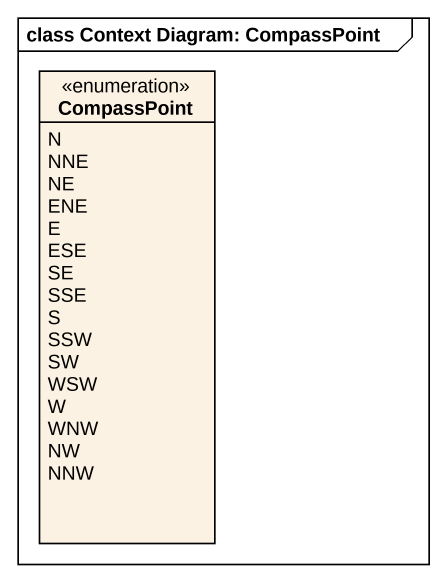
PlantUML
@startuml
mainframe class Context Diagram: CompassPoint
hide circle
hide empty members
enum CompassPoint {
  N
  NNE
  NE
  ENE
  E
  ESE
  SE
  SSE
  S
  SSW
  SW
  WSW
  W
  WNW
  NW
  NNW
}
@enduml
